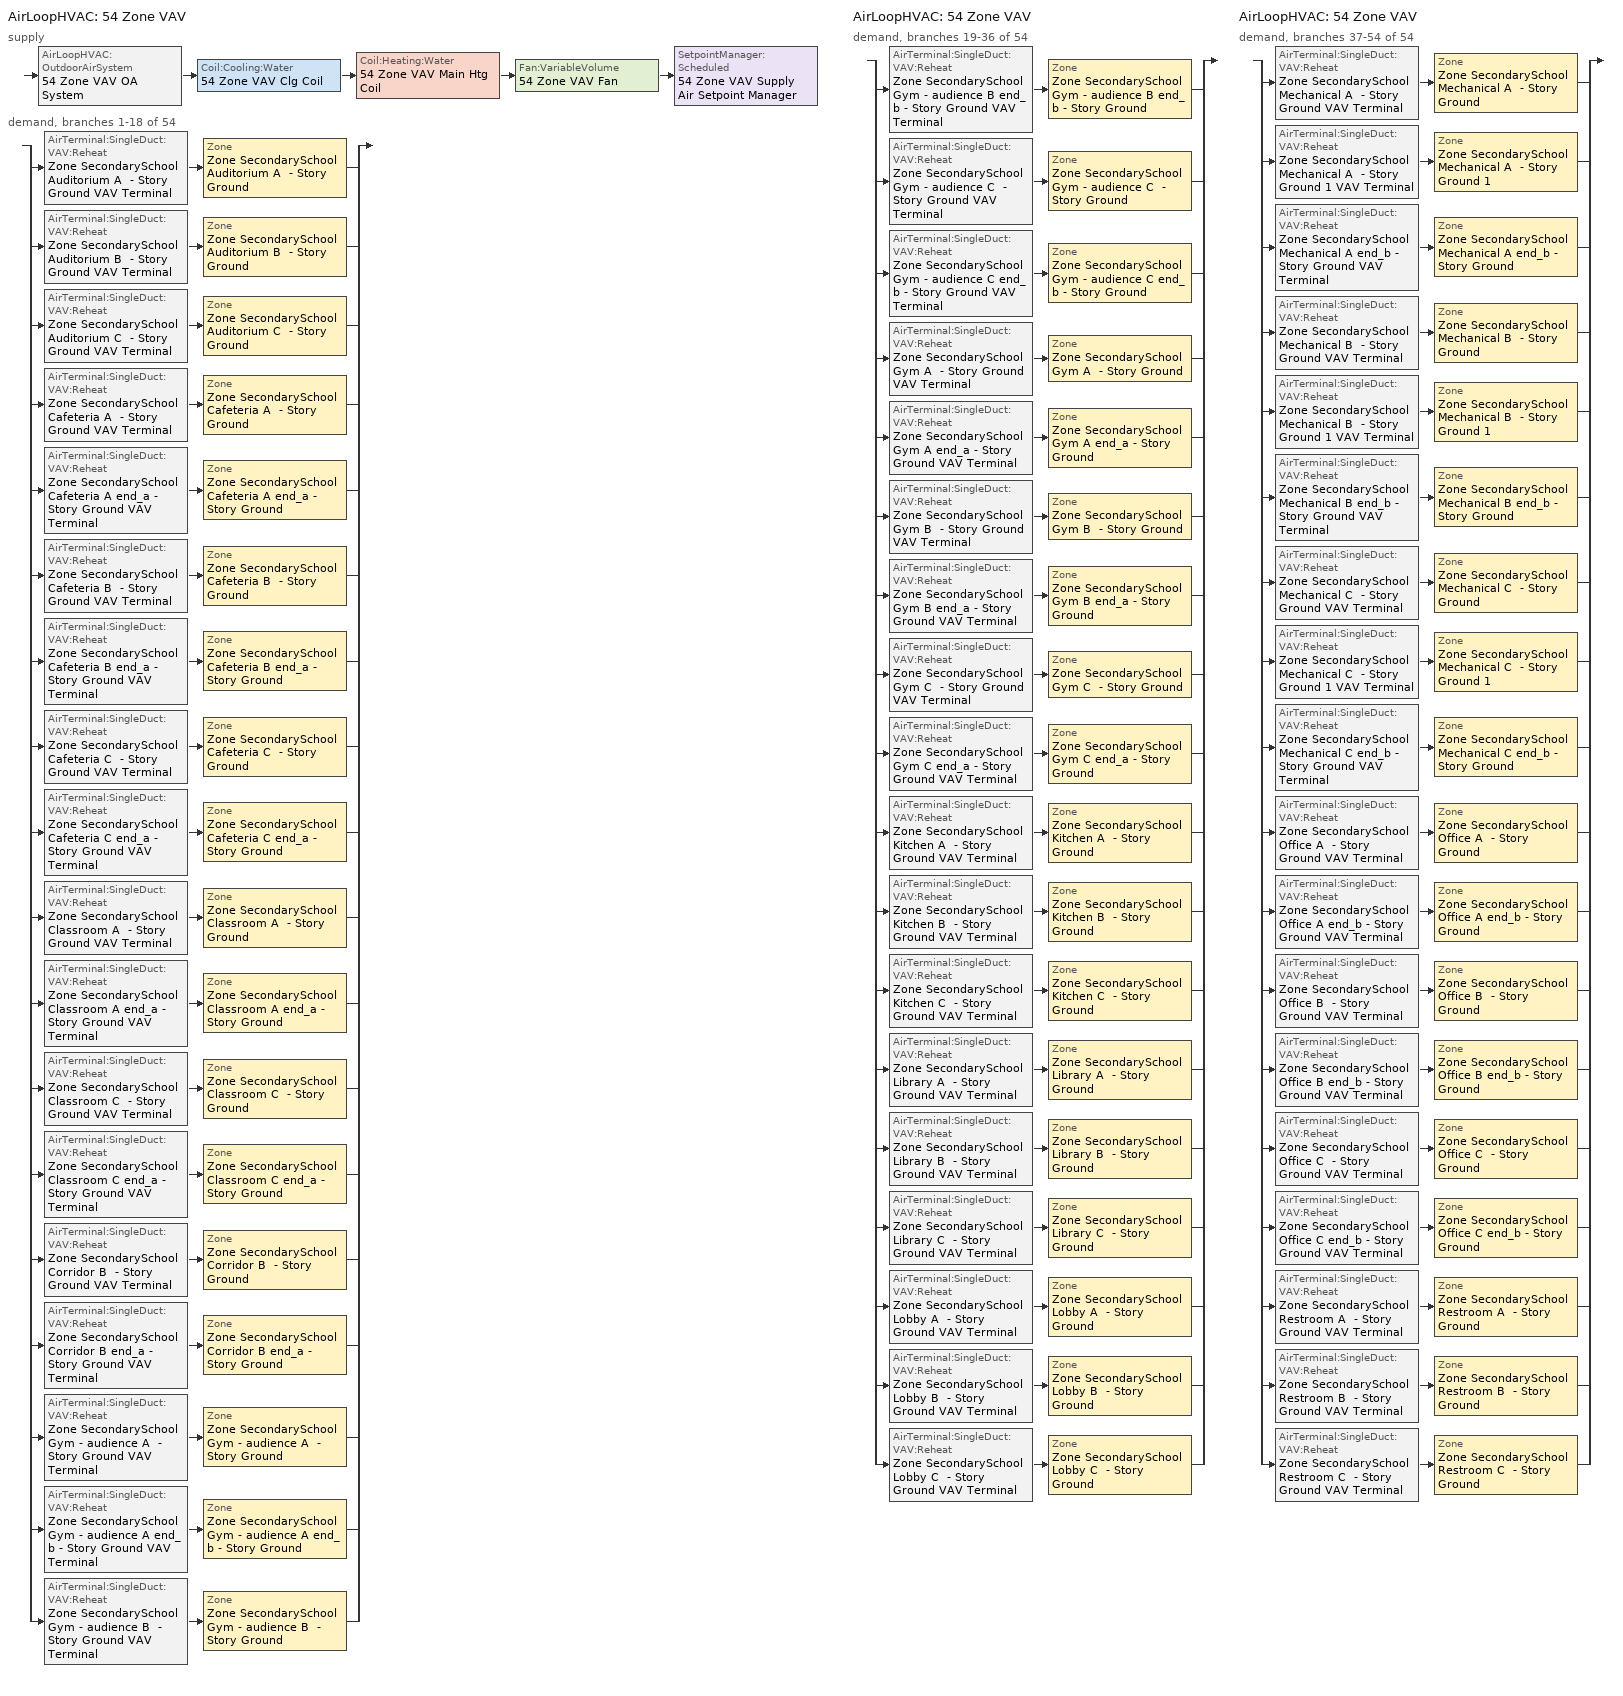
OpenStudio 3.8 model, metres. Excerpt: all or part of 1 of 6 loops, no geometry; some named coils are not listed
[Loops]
AirLoopHVAC '54 Zone VAV'
 supply: AirLoopHVAC:OutdoorAirSystem '54 Zone VAV OA System' > Coil:Cooling:Water '54 Zone VAV Clg Coil' > Coil:Heating:Water '54 Zone VAV Main Htg Coil' > Fan:VariableVolume '54 Zone VAV Fan' > SetpointManager:Scheduled '54 Zone VAV Supply Air Setpoint Manager'
 demand, branches 1-18 of 54: split
  | AirTerminal:SingleDuct:VAV:Reheat 'Zone SecondarySchool Auditorium A  - Story Ground VAV Terminal' > Zone 'Zone SecondarySchool Auditorium A  - Story Ground'
  | AirTerminal:SingleDuct:VAV:Reheat 'Zone SecondarySchool Auditorium B  - Story Ground VAV Terminal' > Zone 'Zone SecondarySchool Auditorium B  - Story Ground'
  | AirTerminal:SingleDuct:VAV:Reheat 'Zone SecondarySchool Auditorium C  - Story Ground VAV Terminal' > Zone 'Zone SecondarySchool Auditorium C  - Story Ground'
  | AirTerminal:SingleDuct:VAV:Reheat 'Zone SecondarySchool Cafeteria A  - Story Ground VAV Terminal' > Zone 'Zone SecondarySchool Cafeteria A  - Story Ground'
  | AirTerminal:SingleDuct:VAV:Reheat 'Zone SecondarySchool Cafeteria A end_a - Story Ground VAV Terminal' > Zone 'Zone SecondarySchool Cafeteria A end_a - Story Ground'
  | AirTerminal:SingleDuct:VAV:Reheat 'Zone SecondarySchool Cafeteria B  - Story Ground VAV Terminal' > Zone 'Zone SecondarySchool Cafeteria B  - Story Ground'
  | AirTerminal:SingleDuct:VAV:Reheat 'Zone SecondarySchool Cafeteria B end_a - Story Ground VAV Terminal' > Zone 'Zone SecondarySchool Cafeteria B end_a - Story Ground'
  | AirTerminal:SingleDuct:VAV:Reheat 'Zone SecondarySchool Cafeteria C  - Story Ground VAV Terminal' > Zone 'Zone SecondarySchool Cafeteria C  - Story Ground'
  | AirTerminal:SingleDuct:VAV:Reheat 'Zone SecondarySchool Cafeteria C end_a - Story Ground VAV Terminal' > Zone 'Zone SecondarySchool Cafeteria C end_a - Story Ground'
  | AirTerminal:SingleDuct:VAV:Reheat 'Zone SecondarySchool Classroom A  - Story Ground VAV Terminal' > Zone 'Zone SecondarySchool Classroom A  - Story Ground'
  | AirTerminal:SingleDuct:VAV:Reheat 'Zone SecondarySchool Classroom A end_a - Story Ground VAV Terminal' > Zone 'Zone SecondarySchool Classroom A end_a - Story Ground'
  | AirTerminal:SingleDuct:VAV:Reheat 'Zone SecondarySchool Classroom C  - Story Ground VAV Terminal' > Zone 'Zone SecondarySchool Classroom C  - Story Ground'
  | AirTerminal:SingleDuct:VAV:Reheat 'Zone SecondarySchool Classroom C end_a - Story Ground VAV Terminal' > Zone 'Zone SecondarySchool Classroom C end_a - Story Ground'
  | AirTerminal:SingleDuct:VAV:Reheat 'Zone SecondarySchool Corridor B  - Story Ground VAV Terminal' > Zone 'Zone SecondarySchool Corridor B  - Story Ground'
  | AirTerminal:SingleDuct:VAV:Reheat 'Zone SecondarySchool Corridor B end_a - Story Ground VAV Terminal' > Zone 'Zone SecondarySchool Corridor B end_a - Story Ground'
  | AirTerminal:SingleDuct:VAV:Reheat 'Zone SecondarySchool Gym - audience A  - Story Ground VAV Terminal' > Zone 'Zone SecondarySchool Gym - audience A  - Story Ground'
  | AirTerminal:SingleDuct:VAV:Reheat 'Zone SecondarySchool Gym - audience A end_b - Story Ground VAV Terminal' > Zone 'Zone SecondarySchool Gym - audience A end_b - Story Ground'
  | AirTerminal:SingleDuct:VAV:Reheat 'Zone SecondarySchool Gym - audience B  - Story Ground VAV Terminal' > Zone 'Zone SecondarySchool Gym - audience B  - Story Ground'
AirLoopHVAC '54 Zone VAV'
 demand, branches 19-36 of 54: split
  | AirTerminal:SingleDuct:VAV:Reheat 'Zone SecondarySchool Gym - audience B end_b - Story Ground VAV Terminal' > Zone 'Zone SecondarySchool Gym - audience B end_b - Story Ground'
  | AirTerminal:SingleDuct:VAV:Reheat 'Zone SecondarySchool Gym - audience C  - Story Ground VAV Terminal' > Zone 'Zone SecondarySchool Gym - audience C  - Story Ground'
  | AirTerminal:SingleDuct:VAV:Reheat 'Zone SecondarySchool Gym - audience C end_b - Story Ground VAV Terminal' > Zone 'Zone SecondarySchool Gym - audience C end_b - Story Ground'
  | AirTerminal:SingleDuct:VAV:Reheat 'Zone SecondarySchool Gym A  - Story Ground VAV Terminal' > Zone 'Zone SecondarySchool Gym A  - Story Ground'
  | AirTerminal:SingleDuct:VAV:Reheat 'Zone SecondarySchool Gym A end_a - Story Ground VAV Terminal' > Zone 'Zone SecondarySchool Gym A end_a - Story Ground'
  | AirTerminal:SingleDuct:VAV:Reheat 'Zone SecondarySchool Gym B  - Story Ground VAV Terminal' > Zone 'Zone SecondarySchool Gym B  - Story Ground'
  | AirTerminal:SingleDuct:VAV:Reheat 'Zone SecondarySchool Gym B end_a - Story Ground VAV Terminal' > Zone 'Zone SecondarySchool Gym B end_a - Story Ground'
  | AirTerminal:SingleDuct:VAV:Reheat 'Zone SecondarySchool Gym C  - Story Ground VAV Terminal' > Zone 'Zone SecondarySchool Gym C  - Story Ground'
  | AirTerminal:SingleDuct:VAV:Reheat 'Zone SecondarySchool Gym C end_a - Story Ground VAV Terminal' > Zone 'Zone SecondarySchool Gym C end_a - Story Ground'
  | AirTerminal:SingleDuct:VAV:Reheat 'Zone SecondarySchool Kitchen A  - Story Ground VAV Terminal' > Zone 'Zone SecondarySchool Kitchen A  - Story Ground'
  | AirTerminal:SingleDuct:VAV:Reheat 'Zone SecondarySchool Kitchen B  - Story Ground VAV Terminal' > Zone 'Zone SecondarySchool Kitchen B  - Story Ground'
  | AirTerminal:SingleDuct:VAV:Reheat 'Zone SecondarySchool Kitchen C  - Story Ground VAV Terminal' > Zone 'Zone SecondarySchool Kitchen C  - Story Ground'
  | AirTerminal:SingleDuct:VAV:Reheat 'Zone SecondarySchool Library A  - Story Ground VAV Terminal' > Zone 'Zone SecondarySchool Library A  - Story Ground'
  | AirTerminal:SingleDuct:VAV:Reheat 'Zone SecondarySchool Library B  - Story Ground VAV Terminal' > Zone 'Zone SecondarySchool Library B  - Story Ground'
  | AirTerminal:SingleDuct:VAV:Reheat 'Zone SecondarySchool Library C  - Story Ground VAV Terminal' > Zone 'Zone SecondarySchool Library C  - Story Ground'
  | AirTerminal:SingleDuct:VAV:Reheat 'Zone SecondarySchool Lobby A  - Story Ground VAV Terminal' > Zone 'Zone SecondarySchool Lobby A  - Story Ground'
  | AirTerminal:SingleDuct:VAV:Reheat 'Zone SecondarySchool Lobby B  - Story Ground VAV Terminal' > Zone 'Zone SecondarySchool Lobby B  - Story Ground'
  | AirTerminal:SingleDuct:VAV:Reheat 'Zone SecondarySchool Lobby C  - Story Ground VAV Terminal' > Zone 'Zone SecondarySchool Lobby C  - Story Ground'
AirLoopHVAC '54 Zone VAV'
 demand, branches 37-54 of 54: split
  | AirTerminal:SingleDuct:VAV:Reheat 'Zone SecondarySchool Mechanical A  - Story Ground VAV Terminal' > Zone 'Zone SecondarySchool Mechanical A  - Story Ground'
  | AirTerminal:SingleDuct:VAV:Reheat 'Zone SecondarySchool Mechanical A  - Story Ground 1 VAV Terminal' > Zone 'Zone SecondarySchool Mechanical A  - Story Ground 1'
  | AirTerminal:SingleDuct:VAV:Reheat 'Zone SecondarySchool Mechanical A end_b - Story Ground VAV Terminal' > Zone 'Zone SecondarySchool Mechanical A end_b - Story Ground'
  | AirTerminal:SingleDuct:VAV:Reheat 'Zone SecondarySchool Mechanical B  - Story Ground VAV Terminal' > Zone 'Zone SecondarySchool Mechanical B  - Story Ground'
  | AirTerminal:SingleDuct:VAV:Reheat 'Zone SecondarySchool Mechanical B  - Story Ground 1 VAV Terminal' > Zone 'Zone SecondarySchool Mechanical B  - Story Ground 1'
  | AirTerminal:SingleDuct:VAV:Reheat 'Zone SecondarySchool Mechanical B end_b - Story Ground VAV Terminal' > Zone 'Zone SecondarySchool Mechanical B end_b - Story Ground'
  | AirTerminal:SingleDuct:VAV:Reheat 'Zone SecondarySchool Mechanical C  - Story Ground VAV Terminal' > Zone 'Zone SecondarySchool Mechanical C  - Story Ground'
  | AirTerminal:SingleDuct:VAV:Reheat 'Zone SecondarySchool Mechanical C  - Story Ground 1 VAV Terminal' > Zone 'Zone SecondarySchool Mechanical C  - Story Ground 1'
  | AirTerminal:SingleDuct:VAV:Reheat 'Zone SecondarySchool Mechanical C end_b - Story Ground VAV Terminal' > Zone 'Zone SecondarySchool Mechanical C end_b - Story Ground'
  | AirTerminal:SingleDuct:VAV:Reheat 'Zone SecondarySchool Office A  - Story Ground VAV Terminal' > Zone 'Zone SecondarySchool Office A  - Story Ground'
  | AirTerminal:SingleDuct:VAV:Reheat 'Zone SecondarySchool Office A end_b - Story Ground VAV Terminal' > Zone 'Zone SecondarySchool Office A end_b - Story Ground'
  | AirTerminal:SingleDuct:VAV:Reheat 'Zone SecondarySchool Office B  - Story Ground VAV Terminal' > Zone 'Zone SecondarySchool Office B  - Story Ground'
  | AirTerminal:SingleDuct:VAV:Reheat 'Zone SecondarySchool Office B end_b - Story Ground VAV Terminal' > Zone 'Zone SecondarySchool Office B end_b - Story Ground'
  | AirTerminal:SingleDuct:VAV:Reheat 'Zone SecondarySchool Office C  - Story Ground VAV Terminal' > Zone 'Zone SecondarySchool Office C  - Story Ground'
  | AirTerminal:SingleDuct:VAV:Reheat 'Zone SecondarySchool Office C end_b - Story Ground VAV Terminal' > Zone 'Zone SecondarySchool Office C end_b - Story Ground'
  | AirTerminal:SingleDuct:VAV:Reheat 'Zone SecondarySchool Restroom A  - Story Ground VAV Terminal' > Zone 'Zone SecondarySchool Restroom A  - Story Ground'
  | AirTerminal:SingleDuct:VAV:Reheat 'Zone SecondarySchool Restroom B  - Story Ground VAV Terminal' > Zone 'Zone SecondarySchool Restroom B  - Story Ground'
  | AirTerminal:SingleDuct:VAV:Reheat 'Zone SecondarySchool Restroom C  - Story Ground VAV Terminal' > Zone 'Zone SecondarySchool Restroom C  - Story Ground'
[SizingPeriod:DesignDay] Barometric Pressure {Pa}=98828; Wind Speed {m/s}=5.2; Wind Direction {deg}=220; Rain Indicator=No; Snow Indicator=No; Day of Month=21; Day Type=SummerDesignDay; Daylight Saving Time Indicator=No; Humidity Condition Type=Wetbulb; Dry-Bulb Temperature Range Modifier Type=DefaultMultipliers; Solar Model Indicator=ASHRAETau
Name | Maximum Dry-Bulb Temperature {C} | Daily Dry-Bulb Temperature Range {deltaC} | Month | Wetbulb or DewPoint at Maximum Dry-Bulb {C} | ASHRAE Clear Sky Optical Depth for Beam Irradiance | ASHRAE Clear Sky Optical Depth for Diffuse Irradiance
Tulip City October .4% Condns DB=>MCWB 1 | 27.7 | 9.5 | 10 | 21.1 | 0.345 | 2.498
Tulip City September .4% Condns DB=>MCWB 1 | 31.4 | 11 | 9 | 20.7 | 0.391 | 2.355
[Sizing:Zone] Zone Cooling Design Supply Air Temperature Input Method=SupplyAirTemperature; Zone Cooling Design Supply Air Temperature {C}=12.7778; Zone Cooling Design Supply Air Temperature Difference {deltaC}=11.11; Zone Heating Design Supply Air Temperature Input Method=SupplyAirTemperature; Zone Heating Design Supply Air Temperature {C}=40; Zone Heating Design Supply Air Temperature Difference {deltaC}=11.11; Zone Cooling Design Supply Air Humidity Ratio {kg-H2O/kg-air}=0.0085; Zone Heating Design Supply Air Humidity Ratio {kg-H2O/kg-air}=0.008; Cooling Design Air Flow Method=DesignDayWithLimit; Heating Design Air Flow Method=DesignDay; Account for Dedicated Outdoor Air System=No; Dedicated Outdoor Air System Control Strategy=NeutralSupplyAir; Dedicated Outdoor Air Low Setpoint Temperature for Design {C}=autosize; Dedicated Outdoor Air High Setpoint Temperature for Design {C}=autosize; Zone Load Sizing Method=Sensible Load Only No Latent Load; Zone Latent Cooling Design Supply Air Humidity Ratio Input Method=HumidityRatioDifference; Zone Cooling Design Supply Air Humidity Ratio Difference {kgWater/kgDryAir}=0.005; Zone Latent Heating Design Supply Air Humidity Ratio Input Method=HumidityRatioDifference; Zone Humidification Design Supply Air Humidity Ratio Difference {kgWater/kgDryAir}=0.005
Zone SecondarySchool Classroom A end_a - Story Ground; Zone SecondarySchool Corridor B end_a - Story Ground; Zone SecondarySchool Classroom C end_a - Story Ground; Zone SecondarySchool Classroom A  - Story Ground; Zone SecondarySchool Corridor B  - Story Ground; Zone SecondarySchool Classroom C  - Story Ground; Zone SecondarySchool Mechanical A  - Story Ground; Zone SecondarySchool Mechanical B  - Story Ground; Zone SecondarySchool Mechanical C  - Story Ground; Zone SecondarySchool Library A  - Story Ground; Zone SecondarySchool Library B  - Story Ground; Zone SecondarySchool Library C  - Story Ground; Zone SecondarySchool Office A  - Story Ground; Zone SecondarySchool Office B  - Story Ground; Zone SecondarySchool Office C  - Story Ground; Zone SecondarySchool Office A end_b - Story Ground; Zone SecondarySchool Office B end_b - Story Ground; Zone SecondarySchool Office C end_b - Story Ground; Zone SecondarySchool Cafeteria A end_a - Story Ground; Zone SecondarySchool Cafeteria B end_a - Story Ground; Zone SecondarySchool Cafeteria C end_a - Story Ground; Zone SecondarySchool Cafeteria A  - Story Ground; Zone SecondarySchool Cafeteria B  - Story Ground; Zone SecondarySchool Cafeteria C  - Story Ground; Zone SecondarySchool Kitchen A  - Story Ground; Zone SecondarySchool Kitchen B  - Story Ground; Zone SecondarySchool Kitchen C  - Story Ground; Zone SecondarySchool Lobby A  - Story Ground; Zone SecondarySchool Lobby B  - Story Ground; Zone SecondarySchool Lobby C  - Story Ground; Zone SecondarySchool Restroom A  - Story Ground; Zone SecondarySchool Restroom B  - Story Ground; Zone SecondarySchool Restroom C  - Story Ground; Zone SecondarySchool Mechanical A  - Story Ground 1; Zone SecondarySchool Mechanical B  - Story Ground 1; Zone SecondarySchool Mechanical C  - Story Ground 1; Zone SecondarySchool Mechanical A end_b - Story Ground; Zone SecondarySchool Mechanical B end_b - Story Ground; Zone SecondarySchool Mechanical C end_b - Story Ground; Zone SecondarySchool Gym A end_a - Story Ground; Zone SecondarySchool Gym B end_a - Story Ground; Zone SecondarySchool Gym C end_a - Story Ground; Zone SecondarySchool Gym A  - Story Ground; Zone SecondarySchool Gym B  - Story Ground; Zone SecondarySchool Gym C  - Story Ground; Zone SecondarySchool Auditorium A  - Story Ground; Zone SecondarySchool Auditorium B  - Story Ground; Zone SecondarySchool Auditorium C  - Story Ground; Zone SecondarySchool Gym - audience A  - Story Ground; Zone SecondarySchool Gym - audience B  - Story Ground; Zone SecondarySchool Gym - audience C  - Story Ground; Zone SecondarySchool Gym - audience A end_b - Story Ground; Zone SecondarySchool Gym - audience B end_b - Story Ground; Zone SecondarySchool Gym - audience C end_b - Story Ground
[Zone equipment]
Zone SecondarySchool Classroom A end_a - Story Ground: Zone SecondarySchool Classroom A end_a - Story Ground VAV Terminal
Zone SecondarySchool Corridor B end_a - Story Ground: Zone SecondarySchool Corridor B end_a - Story Ground VAV Terminal
Zone SecondarySchool Classroom C end_a - Story Ground: Zone SecondarySchool Classroom C end_a - Story Ground VAV Terminal
Zone SecondarySchool Classroom A  - Story Ground: Zone SecondarySchool Classroom A  - Story Ground VAV Terminal
Zone SecondarySchool Corridor B  - Story Ground: Zone SecondarySchool Corridor B  - Story Ground VAV Terminal
Zone SecondarySchool Classroom C  - Story Ground: Zone SecondarySchool Classroom C  - Story Ground VAV Terminal
Zone SecondarySchool Mechanical A  - Story Ground: Zone SecondarySchool Mechanical A  - Story Ground VAV Terminal
Zone SecondarySchool Mechanical B  - Story Ground: Zone SecondarySchool Mechanical B  - Story Ground VAV Terminal
Zone SecondarySchool Mechanical C  - Story Ground: Zone SecondarySchool Mechanical C  - Story Ground VAV Terminal
Zone SecondarySchool Library A  - Story Ground: Zone SecondarySchool Library A  - Story Ground VAV Terminal
Zone SecondarySchool Library B  - Story Ground: Zone SecondarySchool Library B  - Story Ground VAV Terminal
Zone SecondarySchool Library C  - Story Ground: Zone SecondarySchool Library C  - Story Ground VAV Terminal
Zone SecondarySchool Office A  - Story Ground: Zone SecondarySchool Office A  - Story Ground VAV Terminal
Zone SecondarySchool Office B  - Story Ground: Zone SecondarySchool Office B  - Story Ground VAV Terminal
Zone SecondarySchool Office C  - Story Ground: Zone SecondarySchool Office C  - Story Ground VAV Terminal
Zone SecondarySchool Office A end_b - Story Ground: Zone SecondarySchool Office A end_b - Story Ground VAV Terminal
Zone SecondarySchool Office B end_b - Story Ground: Zone SecondarySchool Office B end_b - Story Ground VAV Terminal
Zone SecondarySchool Office C end_b - Story Ground: Zone SecondarySchool Office C end_b - Story Ground VAV Terminal
Zone SecondarySchool Cafeteria A end_a - Story Ground: Zone SecondarySchool Cafeteria A end_a - Story Ground VAV Terminal
Zone SecondarySchool Cafeteria B end_a - Story Ground: Zone SecondarySchool Cafeteria B end_a - Story Ground VAV Terminal
Zone SecondarySchool Cafeteria C end_a - Story Ground: Zone SecondarySchool Cafeteria C end_a - Story Ground VAV Terminal
Zone SecondarySchool Cafeteria A  - Story Ground: Zone SecondarySchool Kitchen A  - Story Ground Transfer Air Source, Zone SecondarySchool Cafeteria A  - Story Ground VAV Terminal
Zone SecondarySchool Cafeteria B  - Story Ground: Zone SecondarySchool Kitchen B  - Story Ground Transfer Air Source, Zone SecondarySchool Cafeteria B  - Story Ground VAV Terminal
Zone SecondarySchool Cafeteria C  - Story Ground: Zone SecondarySchool Kitchen C  - Story Ground Transfer Air Source, Zone SecondarySchool Cafeteria C  - Story Ground VAV Terminal
Zone SecondarySchool Kitchen A  - Story Ground: Zone SecondarySchool Kitchen A  - Story Ground Exhaust Fan, Zone SecondarySchool Kitchen A  - Story Ground VAV Terminal
Zone SecondarySchool Kitchen B  - Story Ground: Zone SecondarySchool Kitchen B  - Story Ground Exhaust Fan, Zone SecondarySchool Kitchen B  - Story Ground VAV Terminal
Zone SecondarySchool Kitchen C  - Story Ground: Zone SecondarySchool Kitchen C  - Story Ground Exhaust Fan, Zone SecondarySchool Kitchen C  - Story Ground VAV Terminal
Zone SecondarySchool Lobby A  - Story Ground: Zone SecondarySchool Lobby A  - Story Ground VAV Terminal
Zone SecondarySchool Lobby B  - Story Ground: Zone SecondarySchool Lobby B  - Story Ground VAV Terminal
Zone SecondarySchool Lobby C  - Story Ground: Zone SecondarySchool Lobby C  - Story Ground VAV Terminal
Zone SecondarySchool Restroom A  - Story Ground: Zone SecondarySchool Restroom A  - Story Ground Exhaust Fan, Zone SecondarySchool Restroom A  - Story Ground VAV Terminal
Zone SecondarySchool Restroom B  - Story Ground: Zone SecondarySchool Restroom B  - Story Ground Exhaust Fan, Zone SecondarySchool Restroom B  - Story Ground VAV Terminal
Zone SecondarySchool Restroom C  - Story Ground: Zone SecondarySchool Restroom C  - Story Ground Exhaust Fan, Zone SecondarySchool Restroom C  - Story Ground VAV Terminal
Zone SecondarySchool Mechanical A  - Story Ground 1: Zone SecondarySchool Mechanical A  - Story Ground 1 VAV Terminal
Zone SecondarySchool Mechanical B  - Story Ground 1: Zone SecondarySchool Mechanical B  - Story Ground 1 VAV Terminal
Zone SecondarySchool Mechanical C  - Story Ground 1: Zone SecondarySchool Mechanical C  - Story Ground 1 VAV Terminal
Zone SecondarySchool Mechanical A end_b - Story Ground: Zone SecondarySchool Mechanical A end_b - Story Ground VAV Terminal
Zone SecondarySchool Mechanical B end_b - Story Ground: Zone SecondarySchool Mechanical B end_b - Story Ground VAV Terminal
Zone SecondarySchool Mechanical C end_b - Story Ground: Zone SecondarySchool Mechanical C end_b - Story Ground VAV Terminal
Zone SecondarySchool Gym A end_a - Story Ground: Zone SecondarySchool Gym A end_a - Story Ground VAV Terminal
Zone SecondarySchool Gym B end_a - Story Ground: Zone SecondarySchool Gym B end_a - Story Ground VAV Terminal
Zone SecondarySchool Gym C end_a - Story Ground: Zone SecondarySchool Gym C end_a - Story Ground VAV Terminal
Zone SecondarySchool Gym A  - Story Ground: Zone SecondarySchool Gym A  - Story Ground VAV Terminal
Zone SecondarySchool Gym B  - Story Ground: Zone SecondarySchool Gym B  - Story Ground VAV Terminal
Zone SecondarySchool Gym C  - Story Ground: Zone SecondarySchool Gym C  - Story Ground VAV Terminal
Zone SecondarySchool Auditorium A  - Story Ground: Zone SecondarySchool Auditorium A  - Story Ground VAV Terminal
Zone SecondarySchool Auditorium B  - Story Ground: Zone SecondarySchool Auditorium B  - Story Ground VAV Terminal
Zone SecondarySchool Auditorium C  - Story Ground: Zone SecondarySchool Auditorium C  - Story Ground VAV Terminal
Zone SecondarySchool Gym - audience A  - Story Ground: Zone SecondarySchool Gym - audience A  - Story Ground VAV Terminal
Zone SecondarySchool Gym - audience B  - Story Ground: Zone SecondarySchool Gym - audience B  - Story Ground VAV Terminal
Zone SecondarySchool Gym - audience C  - Story Ground: Zone SecondarySchool Gym - audience C  - Story Ground VAV Terminal
Zone SecondarySchool Gym - audience A end_b - Story Ground: Zone SecondarySchool Gym - audience A end_b - Story Ground VAV Terminal
Zone SecondarySchool Gym - audience B end_b - Story Ground: Zone SecondarySchool Gym - audience B end_b - Story Ground VAV Terminal
Zone SecondarySchool Gym - audience C end_b - Story Ground: Zone SecondarySchool Gym - audience C end_b - Story Ground VAV Terminal
[Fan:ZoneExhaust] Fan Total Efficiency=0.0273754; Pressure Rise {Pa}=124.544; System Availability Manager Coupling Mode=Decoupled
Name | Availability Schedule | Maximum Flow Rate {m3/s} | Flow Fraction Schedule | Balanced Exhaust Fraction Schedule
Zone SecondarySchool Kitchen A  - Story Ground Exhaust Fan; Zone SecondarySchool Kitchen C  - Story Ground Exhaust Fan | SecondarySchool Kitchen Exhaust | 0.0558887 | SecondarySchool Kitchen Exhaust | SchoolSecondary Kitchen Exhaust Fan Balanced Exhaust Fraction Schedule
Zone SecondarySchool Kitchen A  - Story Ground Transfer Air Source; Zone SecondarySchool Kitchen C  - Story Ground Transfer Air Source | SecondarySchool Kitchen Exhaust | 0.0417095
Zone SecondarySchool Kitchen B  - Story Ground Exhaust Fan | SecondarySchool Kitchen Exhaust | 0.160772 | SecondarySchool Kitchen Exhaust | SchoolSecondary Kitchen Exhaust Fan Balanced Exhaust Fraction Schedule
Zone SecondarySchool Kitchen B  - Story Ground Transfer Air Source | SecondarySchool Kitchen Exhaust | 0.119984
Zone SecondarySchool Restroom A  - Story Ground Exhaust Fan; Zone SecondarySchool Restroom C  - Story Ground Exhaust Fan | Always On Discrete | 0.0436804 | Always On Discrete
Zone SecondarySchool Restroom B  - Story Ground Exhaust Fan | Always On Discrete | 0.125653 | Always On Discrete
[SetpointManager:Scheduled]
54 Zone VAV Supply Air Setpoint Manager: Control Variable=Temperature; Schedule=Supply Air Temp - 55.0F; Setpoint Node or NodeList=54 Zone VAV Supply Outlet Node
[Refrigeration:WalkIn] Availability Schedule=Always On Discrete; Rated Total Heating Power {W}=0; Rated Circulation Fan Power {W}=0; Rated Total Lighting Power {W}=240; Lighting Schedule=Always On; Defrost Control Type=TimeSchedule; Temperature Termination Defrost Fraction to Ice=0.7; Insulated Floor Surface Area {m2}=22.2967; Insulated Floor U-Value {W/m2-K}=0.207
Name | Rated Coil Cooling Capacity {W} | Operating Temperature {C} | Rated Cooling Source Temperature {C} | Rated Cooling Coil Fan Power {W} | Defrost Type | Defrost Schedule | Defrost Drip-Down Schedule | Defrost Power {W} | WalkIn Zone Boundary 1
Secondary School Cooler | 5597.66 | 2 | -3.88889 | 400 | OffCycle | Refrigeration Defrost Schedule | Refrigeration Dripdown Schedule | 0 | Refrigeration Walk In Zone Boundary 1
Secondary School Freezer | 5363.2 | -23 | -28.3333 | 500 | Electric | Refrigeration Defrost Schedule 1 | Refrigeration Dripdown Schedule 1 | 3000 | Refrigeration Walk In Zone Boundary 2
[Refrigeration:WalkIn:ZoneBoundary] Zone=Zone SecondarySchool Kitchen B  - Story Ground; Total Insulated Surface Area Facing Zone {m2}=43.4; Insulated Surface U-Value Facing Zone {W/m2-K}=0.235; Area of Stocking Doors Facing Zone {m2}=2; Height of Stocking Doors Facing Zone {m}=2; Stocking Door Opening Schedule Name Facing Zone=door_wi_sched; Stocking Door Opening Protection Type Facing Zone=None
Refrigeration Walk In Zone Boundary 1; Refrigeration Walk In Zone Boundary 2
[AirLoopHVAC]
54 Zone VAV: Availability Schedule=54 Zone VAV Occ Sch; Design Supply Air Flow Rate {m3/s}=35.7857; Design Return Air Flow Fraction of Supply Air Flow=1
[Sizing:System]
54 Zone VAV: Type of Load to Size On=Sensible; Design Outdoor Air Flow Rate {m3/s}=35.7857; Central Heating Maximum System Air Flow Ratio=0.3; Preheat Design Temperature {C}=7.22222; Preheat Design Humidity Ratio {kg-H2O/kg-Air}=0.008; Precool Design Temperature {C}=12.7778; Precool Design Humidity Ratio {kg-H2O/kg-Air}=0.008; Central Cooling Design Supply Air Temperature {C}=12.7778; Central Heating Design Supply Air Temperature {C}=12.7778; Sizing Option=Coincident; 100% Outdoor Air in Cooling=No; 100% Outdoor Air in Heating=No; Central Cooling Design Supply Air Humidity Ratio {kg-H2O/kg-Air}=0.0085; Central Heating Design Supply Air Humidity Ratio {kg-H2O/kg-Air}=0.008; Cooling Design Air Flow Method=DesignDay; Heating Design Air Flow Method=DesignDay; System Outdoor Air Method=ZoneSum; Zone Maximum Outdoor Air Fraction=1; Cooling Supply Air Flow Rate Per Floor Area {m3/s-m2}=0.00996765; Cooling Fraction of Autosized Cooling Supply Air Flow Rate=1; Cooling Supply Air Flow Rate Per Unit Cooling Capacity {m3/s-W}=3.94755e-05; Heating Supply Air Flow Rate Per Floor Area {m3/s-m2}=0.00996765; Heating Fraction of Autosized Heating Supply Air Flow Rate=1; Heating Fraction of Autosized Cooling Supply Air Flow Rate=1; Heating Supply Air Flow Rate Per Unit Heating Capacity {m3/s-W}=3.15882e-05; Cooling Design Capacity Method=CoolingDesignCapacity; Cooling Design Capacity {W}=644164; Cooling Design Capacity Per Floor Area {W/m2}=234.7; Fraction of Autosized Cooling Design Capacity=1; Heating Design Capacity Method=HeatingDesignCapacity; Heating Design Capacity {W}=545733; Heating Design Capacity Per Floor Area {W/m2}=157; Fraction of Autosized Heating Design Capacity=1; Central Cooling Capacity Control Method=OnOff; Occupant Diversity=1
[Fan:VariableVolume]
54 Zone VAV Fan: Availability Schedule=Always On Discrete; Fan Total Efficiency=0.61425; Pressure Rise {Pa}=1389.92; Maximum Flow Rate {m3/s}=35.7857; Fan Power Minimum Flow Rate Input Method=Fraction; Fan Power Minimum Flow Fraction=0.25; Fan Power Minimum Air Flow Rate {m3/s}=0; Motor Efficiency=0.945; Motor In Airstream Fraction=1; Fan Power Coefficient 1=0.04076; Fan Power Coefficient 2=0.0881; Fan Power Coefficient 3=-0.0729; Fan Power Coefficient 4=0.9437; Fan Power Coefficient 5=0
[Controller:OutdoorAir]
54 Zone VAV OA Controller: Minimum Outdoor Air Flow Rate {m3/s}=0; Maximum Outdoor Air Flow Rate {m3/s}=35.7857; Economizer Control Type=FixedDryBulb; Economizer Control Action Type=ModulateFlow; Economizer Maximum Limit Dry-Bulb Temperature {C}=10.88; Lockout Type=LockoutWithHeating; Minimum Limit Type=FixedMinimum; Minimum Outdoor Air Schedule=54 Zone VAV Occ Sch; Controller Mechanical Ventilation=54 Zone VAV Vent Controller; High Humidity Control=No; Heat Recovery Bypass Control Type=BypassWhenWithinEconomizerLimits; Economizer Operation Staging=InterlockedWithMechanicalCooling
[Controller:MechanicalVentilation]
54 Zone VAV Vent Controller: Availability Schedule=Always On Discrete; Demand Controlled Ventilation=Yes; System Outdoor Air Method=ZoneSum
[AirLoopHVAC:OutdoorAirSystem]
54 Zone VAV OA System: Controller=54 Zone VAV OA Controller
[AirTerminal:SingleDuct:VAV:Reheat] Availability Schedule=Always On Discrete; Zone Minimum Air Flow Input Method=Constant; Constant Minimum Air Flow Fraction=0.3; Minimum Hot Water or Steam Flow Rate {m3/s}=0; Convergence Tolerance=0.001; Damper Heating Action=ReverseWithLimits; Maximum Flow Fraction During Reheat=0.5; Maximum Reheat Air Temperature {C}=40; Control For Outdoor Air=No
Name | Maximum Air Flow Rate {m3/s} | Fixed Minimum Air Flow Rate {m3/s} | Reheat Coil | Maximum Hot Water or Steam Flow Rate {m3/s} | Maximum Flow per Zone Floor Area During Reheat {m3/s-m2}
Zone SecondarySchool Auditorium A  - Story Ground VAV Terminal | 1.51647 | 0.454942 | Zone SecondarySchool Auditorium A  - Story Ground Reheat Coil | 0.000361003 | 0.00913927
Zone SecondarySchool Auditorium B  - Story Ground VAV Terminal | 1.3119 | 0.393571 | Zone SecondarySchool Auditorium B  - Story Ground Reheat Coil | 0.000236442 | 0.00354101
Zone SecondarySchool Auditorium C  - Story Ground VAV Terminal | 0.587558 | 0.176267 | Zone SecondarySchool Auditorium C  - Story Ground Reheat Coil | 0.000362762 | 0.00354101
Zone SecondarySchool Cafeteria A  - Story Ground VAV Terminal | 0.211366 | 0.0634097 | Zone SecondarySchool Cafeteria A  - Story Ground Reheat Coil | 6.77342e-05 | 0.00428293
Zone SecondarySchool Cafeteria A end_a - Story Ground VAV Terminal | 0.266222 | 0.0798666 | Zone SecondarySchool Cafeteria A end_a - Story Ground Reheat Coil | 9.38017e-05 | 0.00636798
Zone SecondarySchool Cafeteria B  - Story Ground VAV Terminal | 0.482037 | 0.144611 | Zone SecondarySchool Cafeteria B  - Story Ground Reheat Coil | 7.97326e-05 | 0.00339547
Zone SecondarySchool Cafeteria B end_a - Story Ground VAV Terminal | 0.590508 | 0.177152 | Zone SecondarySchool Cafeteria B end_a - Story Ground Reheat Coil | 0.000164283 | 0.00491017
Zone SecondarySchool Cafeteria C  - Story Ground VAV Terminal | 0.238973 | 0.0716919 | Zone SecondarySchool Cafeteria C  - Story Ground Reheat Coil | 6.80627e-05 | 0.00484234
Zone SecondarySchool Cafeteria C end_a - Story Ground VAV Terminal | 0.303988 | 0.0911964 | Zone SecondarySchool Cafeteria C end_a - Story Ground Reheat Coil | 9.40697e-05 | 0.00727133
Zone SecondarySchool Classroom A  - Story Ground VAV Terminal | 8.00351 | 2.40105 | Zone SecondarySchool Classroom A  - Story Ground Reheat Coil | 0.0024944 | 0.00334203
Zone SecondarySchool Classroom A end_a - Story Ground VAV Terminal | 0.385455 | 0.115637 | Zone SecondarySchool Classroom A end_a - Story Ground Reheat Coil | 0.000123918 | 0.00607922
Zone SecondarySchool Classroom C  - Story Ground VAV Terminal | 3.68759 | 1.10628 | Zone SecondarySchool Classroom C  - Story Ground Reheat Coil | 0.00250506 | 0.00153983
Zone SecondarySchool Classroom C end_a - Story Ground VAV Terminal | 0.315562 | 0.0946685 | Zone SecondarySchool Classroom C end_a - Story Ground Reheat Coil | 0.000124195 | 0.00497689
Zone SecondarySchool Corridor B  - Story Ground VAV Terminal | 2.37883 | 0.71365 | Zone SecondarySchool Corridor B  - Story Ground Reheat Coil | 0.00139245 | 0.000817272
Zone SecondarySchool Corridor B end_a - Story Ground VAV Terminal | 0.333366 | 0.10001 | Zone SecondarySchool Corridor B end_a - Story Ground Reheat Coil | 0.000106865 | 0.00432582
Zone SecondarySchool Gym - audience A  - Story Ground VAV Terminal | 1.51814 | 0.455441 | Zone SecondarySchool Gym - audience A  - Story Ground Reheat Coil | 0.000368755 | 0.00904138
Zone SecondarySchool Gym - audience A end_b - Story Ground VAV Terminal | 0.515851 | 0.154755 | Zone SecondarySchool Gym - audience A end_b - Story Ground Reheat Coil | 0.00016444 | 0.0123391
Zone SecondarySchool Gym - audience B  - Story Ground VAV Terminal | 0.624625 | 0.187388 | Zone SecondarySchool Gym - audience B  - Story Ground Reheat Coil | 0.000234394 | 0.00166607
Zone SecondarySchool Gym - audience B end_b - Story Ground VAV Terminal | 0.711392 | 0.213418 | Zone SecondarySchool Gym - audience B end_b - Story Ground Reheat Coil | 0.00021209 | 0.00762106
Zone SecondarySchool Gym - audience C  - Story Ground VAV Terminal | 0.547057 | 0.164117 | Zone SecondarySchool Gym - audience C  - Story Ground Reheat Coil | 0.000370523 | 0.00325804
Zone SecondarySchool Gym - audience C end_b - Story Ground VAV Terminal | 0.373555 | 0.112067 | Zone SecondarySchool Gym - audience C end_b - Story Ground Reheat Coil | 0.000164878 | 0.00893537
Zone SecondarySchool Gym A  - Story Ground VAV Terminal | 2.84623 | 0.85387 | Zone SecondarySchool Gym A  - Story Ground Reheat Coil | 0.000631924 | 0.0098017
Zone SecondarySchool Gym A end_a - Story Ground VAV Terminal | 0.623657 | 0.187097 | Zone SecondarySchool Gym A end_a - Story Ground Reheat Coil | 0.000165057 | 0.0149178
Zone SecondarySchool Gym B  - Story Ground VAV Terminal | 3.06117 | 0.91835 | Zone SecondarySchool Gym B  - Story Ground Reheat Coil | 0.000466053 | 0.00472135
Zone SecondarySchool Gym B end_a - Story Ground VAV Terminal | 0.892497 | 0.267749 | Zone SecondarySchool Gym B end_a - Story Ground Reheat Coil | 0.000213264 | 0.00956121
Zone SecondarySchool Gym C  - Story Ground VAV Terminal | 1.37099 | 0.411298 | Zone SecondarySchool Gym C  - Story Ground Reheat Coil | 0.000634963 | 0.00472135
Zone SecondarySchool Gym C end_a - Story Ground VAV Terminal | 0.467485 | 0.140246 | Zone SecondarySchool Gym C end_a - Story Ground Reheat Coil | 0.000165496 | 0.0111822
Zone SecondarySchool Kitchen A  - Story Ground VAV Terminal | 0.301439 | 0.0904317 | Zone SecondarySchool Kitchen A  - Story Ground Reheat Coil | 4.14717e-05 | 0.00958975
Zone SecondarySchool Kitchen B  - Story Ground VAV Terminal | 0.218522 | 0.0655566 | Zone SecondarySchool Kitchen B  - Story Ground Reheat Coil | 0.0001557 | 0.00241666
Zone SecondarySchool Kitchen C  - Story Ground VAV Terminal | 0.243257 | 0.072977 | Zone SecondarySchool Kitchen C  - Story Ground Reheat Coil | 3.83293e-05 | 0.00773878
Zone SecondarySchool Library A  - Story Ground VAV Terminal | 0.58847 | 0.176541 | Zone SecondarySchool Library A  - Story Ground Reheat Coil | 0.0001641 | 0.00480029
Zone SecondarySchool Library B  - Story Ground VAV Terminal | 0.366995 | 0.110099 | Zone SecondarySchool Library B  - Story Ground Reheat Coil | 0.000164804 | 0.00104068
Zone SecondarySchool Library C  - Story Ground VAV Terminal | 0.231341 | 0.0694023 | Zone SecondarySchool Library C  - Story Ground Reheat Coil | 0.000164907 | 0.0018871
Zone SecondarySchool Lobby A  - Story Ground VAV Terminal | 0.231456 | 0.0694368 | Zone SecondarySchool Lobby A  - Story Ground Reheat Coil | 8.1704e-05 | 0.00378491
Zone SecondarySchool Lobby B  - Story Ground VAV Terminal | 0.129722 | 0.0389166 | Zone SecondarySchool Lobby B  - Story Ground Reheat Coil | 8.08546e-05 | 0.000737417
Zone SecondarySchool Lobby C  - Story Ground VAV Terminal | 0.26169 | 0.0785069 | Zone SecondarySchool Lobby C  - Story Ground Reheat Coil | 8.2112e-05 | 0.00427931
Zone SecondarySchool Mechanical A  - Story Ground VAV Terminal | 0.0975613 | 0.0292684 | Zone SecondarySchool Mechanical A  - Story Ground Reheat Coil | 2.63955e-05 | 0.00532867
Zone SecondarySchool Mechanical A  - Story Ground 1 VAV Terminal | 0.154434 | 0.0463303 | Zone SecondarySchool Mechanical A  - Story Ground 1 Reheat Coil | 5.57862e-05 | 0.00389841
Zone SecondarySchool Mechanical A end_b - Story Ground VAV Terminal | 0.179103 | 0.0537308 | Zone SecondarySchool Mechanical A end_b - Story Ground Reheat Coil | 9.40566e-05 | 0.0042841
Zone SecondarySchool Mechanical B  - Story Ground VAV Terminal | 0.054801 | 0.0164403 | Zone SecondarySchool Mechanical B  - Story Ground Reheat Coil | 2.79901e-05 | 0.0010405
Zone SecondarySchool Mechanical B  - Story Ground 1 VAV Terminal | 0.102364 | 0.0307092 | Zone SecondarySchool Mechanical B  - Story Ground 1 Reheat Coil | 5.97573e-05 | 0.000898262
Zone SecondarySchool Mechanical B end_b - Story Ground VAV Terminal | 0.231654 | 0.0694963 | Zone SecondarySchool Mechanical B end_b - Story Ground Reheat Coil | 0.000165132 | 0.00192624
Zone SecondarySchool Mechanical C  - Story Ground VAV Terminal | 0.0372101 | 0.011163 | Zone SecondarySchool Mechanical C  - Story Ground Reheat Coil | 2.65253e-05 | 0.00203237
Zone SecondarySchool Mechanical C  - Story Ground 1 VAV Terminal | 0.176529 | 0.0529586 | Zone SecondarySchool Mechanical C  - Story Ground 1 Reheat Coil | 5.6052e-05 | 0.00445613
Zone SecondarySchool Mechanical C end_b - Story Ground VAV Terminal | 0.209728 | 0.0629185 | Zone SecondarySchool Mechanical C end_b - Story Ground Reheat Coil | 9.4324e-05 | 0.00501666
Zone SecondarySchool Office A  - Story Ground VAV Terminal | 0.547955 | 0.164386 | Zone SecondarySchool Office A  - Story Ground Reheat Coil | 0.00015403 | 0.00483373
Zone SecondarySchool Office A end_b - Story Ground VAV Terminal | 0.263224 | 0.0789671 | Zone SecondarySchool Office A end_b - Story Ground Reheat Coil | 9.40437e-05 | 0.00629626
Zone SecondarySchool Office B  - Story Ground VAV Terminal | 0.352063 | 0.105619 | Zone SecondarySchool Office B  - Story Ground Reheat Coil | 0.000159232 | 0.00107962
Zone SecondarySchool Office B end_b - Story Ground VAV Terminal | 0.472007 | 0.141602 | Zone SecondarySchool Office B end_b - Story Ground Reheat Coil | 0.000164605 | 0.00392482
Zone SecondarySchool Office C  - Story Ground VAV Terminal | 0.217703 | 0.0653108 | Zone SecondarySchool Office C  - Story Ground Reheat Coil | 0.000154777 | 0.00192044
Zone SecondarySchool Office C end_b - Story Ground VAV Terminal | 0.189845 | 0.0569535 | Zone SecondarySchool Office C end_b - Story Ground Reheat Coil | 9.43126e-05 | 0.00454106
Zone SecondarySchool Restroom A  - Story Ground VAV Terminal | 0.23157 | 0.069471 | Zone SecondarySchool Restroom A  - Story Ground Reheat Coil | 8.25841e-05 | 0.00378677
Zone SecondarySchool Restroom B  - Story Ground VAV Terminal | 0.428949 | 0.128685 | Zone SecondarySchool Restroom B  - Story Ground Reheat Coil | 8.49526e-05 | 0.0024384
Zone SecondarySchool Restroom C  - Story Ground VAV Terminal | 0.264009 | 0.0792026 | Zone SecondarySchool Restroom C  - Story Ground Reheat Coil | 8.29917e-05 | 0.00431722
[Schedule:Ruleset]
Name | Default Day Schedule | Winter Design Day Schedule | Summer Design Day Schedule
SecondarySchool Kitchen Exhaust | SecondarySchool Kitchen Exhaust Default | SecondarySchool Kitchen Exhaust Winter Design Day
SchoolSecondary Kitchen Exhaust Fan Balanced Exhaust Fraction Schedule | SchoolSecondary Kitchen Exhaust Fan Balanced Exhaust Fraction Schedule Default | SchoolSecondary Kitchen Exhaust Fan Balanced Exhaust Fraction Schedule Winter Design Day | SchoolSecondary Kitchen Exhaust Fan Balanced Exhaust Fraction Schedule Summer Design Day
Always On | Always On Default
door_wi_sched | door_wi_sched Default
Refrigeration Defrost Schedule | Refrigeration Defrost Schedule Default - Secondary School Cooler
Refrigeration Dripdown Schedule | Refrigeration Dripdown Schedule Default - Secondary School Cooler
Refrigeration Defrost Schedule 1 | Refrigeration Defrost Schedule Default - Secondary School Freezer
Refrigeration Dripdown Schedule 1 | Refrigeration Dripdown Schedule Default - Secondary School Freezer
Supply Air Temp - 55.0F | Supply Air Temp - 55.0F Default
54 Zone VAV Occ Sch | 54 Zone VAV Occ Sch Default | 54 Zone VAV Occ Sch Winter Design Day | 54 Zone VAV Occ Sch Summer Design Day
[Schedule:Day]
SecondarySchool Kitchen Exhaust Default: Average, 5, 15, 0, 14, 45, 1, 24, 0, 0
SecondarySchool Kitchen Exhaust Winter Design Day; 54 Zone VAV Occ Sch Sunday: 24, 0, 0
SecondarySchool Kitchen Exhaust WntrDsn|Wknd Day; SchoolSecondary Kitchen Exhaust Fan Balanced Exhaust Fraction Schedule Default; SchoolSecondary Kitchen Exhaust Fan Balanced Exhaust Fraction Schedule Wknd Day; SchoolSecondary Kitchen Exhaust Fan Balanced Exhaust Fraction Schedule Wknd Day 1: Average, 4, 45, 0, 24, 0, 0
SchoolSecondary Kitchen Exhaust Fan Balanced Exhaust Fraction Schedule Wkdy Day: Average, 7, 15, 0, 13, 30, 0.746296, 24, 0, 0
SchoolSecondary Kitchen Exhaust Fan Balanced Exhaust Fraction Schedule Wkdy Day 1; SchoolSecondary Kitchen Exhaust Fan Balanced Exhaust Fraction Schedule Wkdy Day 2: Average, 7, 15, 0, 14, 45, 0.746296, 24, 0, 0
SchoolSecondary Kitchen Exhaust Fan Balanced Exhaust Fraction Schedule Winter Design Day; SchoolSecondary Kitchen Exhaust Fan Balanced Exhaust Fraction Schedule Summer Design Day: 8, 0, 0, 21, 0, 0.746296, 24, 0, 0
Always On Default; 54 Zone VAV Occ Sch Winter Design Day; 54 Zone VAV Occ Sch Summer Design Day: 24, 0, 1
door_wi_sched Default: 6, 0, 0, 22, 0, 0.0625, 24, 0, 0
Refrigeration Defrost Schedule Default - Secondary School Cooler; Refrigeration Dripdown Schedule Default - Secondary School Cooler: 0, 59, 0, 24, 0, 0
Refrigeration Defrost Schedule Default - Secondary School Freezer; Refrigeration Dripdown Schedule Default - Secondary School Freezer: 0, 45, 0, 24, 0, 0
Supply Air Temp - 55.0F Default; autogen Supply Air Temp - 55.0F 0_day_sch: Average, 24, 0, 12.7778
54 Zone VAV Occ Sch Default; 54 Zone VAV Occ Sch Monday 2; 54 Zone VAV Occ Sch Tuesday; 54 Zone VAV Occ Sch Tuesday 2; 54 Zone VAV Occ Sch Wednesday; 54 Zone VAV Occ Sch Wednesday 2; 54 Zone VAV Occ Sch Thursday; 54 Zone VAV Occ Sch Thursday 2; 54 Zone VAV Occ Sch Friday; 54 Zone VAV Occ Sch Friday 2: 6, 15, 0, 15, 0, 1, 24, 0, 0
54 Zone VAV Occ Sch Monday 1; 54 Zone VAV Occ Sch Tuesday 1; 54 Zone VAV Occ Sch Wednesday 1; 54 Zone VAV Occ Sch Thursday 1; 54 Zone VAV Occ Sch Friday 1: 7, 15, 0, 14, 45, 1, 24, 0, 0
[Schedule:Rule]
Schedule Rule 42: Schedule Ruleset=SecondarySchool Kitchen Exhaust; Rule Order=0; Day Schedule=SecondarySchool Kitchen Exhaust WntrDsn|Wknd Day; Apply Sunday=Yes; Apply Saturday=Yes; Date Specification Type=DateRange; Start Month=1; Start Day=1; End Month=12; End Day=31
Schedule Rule 43: Schedule Ruleset=SchoolSecondary Kitchen Exhaust Fan Balanced Exhaust Fraction Schedule; Rule Order=4; Day Schedule=SchoolSecondary Kitchen Exhaust Fan Balanced Exhaust Fraction Schedule Wkdy Day; Date Specification Type=DateRange; Start Month=1; Start Day=1; End Month=6; End Day=30; Apply Monday=Yes; Apply Tuesday=Yes; Apply Wednesday=Yes; Apply Thursday=Yes; Apply Friday=Yes
Schedule Rule 44: Schedule Ruleset=SchoolSecondary Kitchen Exhaust Fan Balanced Exhaust Fraction Schedule; Rule Order=3; Day Schedule=SchoolSecondary Kitchen Exhaust Fan Balanced Exhaust Fraction Schedule Wkdy Day 1; Date Specification Type=DateRange; Start Month=7; Start Day=1; End Month=9; End Day=1; Apply Monday=Yes; Apply Tuesday=Yes; Apply Wednesday=Yes; Apply Thursday=Yes; Apply Friday=Yes
Schedule Rule 45: Schedule Ruleset=SchoolSecondary Kitchen Exhaust Fan Balanced Exhaust Fraction Schedule; Rule Order=2; Day Schedule=SchoolSecondary Kitchen Exhaust Fan Balanced Exhaust Fraction Schedule Wkdy Day 2; Date Specification Type=DateRange; Start Month=9; Start Day=1; End Month=12; End Day=31; Apply Monday=Yes; Apply Tuesday=Yes; Apply Wednesday=Yes; Apply Thursday=Yes; Apply Friday=Yes
Schedule Rule 46: Schedule Ruleset=SchoolSecondary Kitchen Exhaust Fan Balanced Exhaust Fraction Schedule; Rule Order=1; Day Schedule=SchoolSecondary Kitchen Exhaust Fan Balanced Exhaust Fraction Schedule Wknd Day; Apply Sunday=Yes; Apply Saturday=Yes; Date Specification Type=DateRange; Start Month=1; Start Day=1; End Month=6; End Day=30
Schedule Rule 47: Schedule Ruleset=SchoolSecondary Kitchen Exhaust Fan Balanced Exhaust Fraction Schedule; Rule Order=0; Day Schedule=SchoolSecondary Kitchen Exhaust Fan Balanced Exhaust Fraction Schedule Wknd Day 1; Apply Sunday=Yes; Apply Saturday=Yes; Date Specification Type=DateRange; Start Month=7; Start Day=1; End Month=9; End Day=1
autogen Supply Air Temp - 55.0F 0: Schedule Ruleset=Supply Air Temp - 55.0F; Rule Order=0; Day Schedule=autogen Supply Air Temp - 55.0F 0_day_sch; Apply Sunday=Yes; Apply Saturday=Yes; Date Specification Type=SpecificDates; Apply Monday=Yes; Apply Tuesday=Yes; Apply Wednesday=Yes; Apply Thursday=Yes; Apply Friday=Yes; Specific Month 1=1; Specific Day 1=6; Specific Month 2=1; Specific Day 2=7; Specific Month 3=1; Specific Day 3=13; Specific Month 4=1; Specific Day 4=14; Specific Month 5=1; Specific Day 5=20; Specific Month 6=1; Specific Day 6=21; Specific Month 7=1; Specific Day 7=27; Specific Month 8=1; Specific Day 8=28; Specific Month 9=2; Specific Day 9=3; Specific Month 10=2; Specific Day 10=4; Specific Month 11=2; Specific Day 11=10; Specific Month 12=2; Specific Day 12=11; Specific Month 13=2; Specific Day 13=17; Specific Month 14=2; Specific Day 14=18; Specific Month 15=2; Specific Day 15=24; Specific Month 16=2; Specific Day 16=25; Specific Month 17=3; Specific Day 17=3; Specific Month 18=3; Specific Day 18=4; Specific Month 19=3; Specific Day 19=10; Specific Month 20=3; Specific Day 20=11; Specific Month 21=3; Specific Day 21=17; Specific Month 22=3; Specific Day 22=18; Specific Month 23=3; Specific Day 23=24; Specific Month 24=3; Specific Day 24=25; Specific Month 25=3; Specific Day 25=31; Specific Month 26=4; Specific Day 26=1; Specific Month 27=4; Specific Day 27=7; Specific Month 28=4; Specific Day 28=8; Specific Month 29=4; Specific Day 29=14; Specific Month 30=4; Specific Day 30=15; Specific Month 31=4; Specific Day 31=21; Specific Month 32=4; Specific Day 32=22; Specific Month 33=4; Specific Day 33=28; Specific Month 34=4; Specific Day 34=29; Specific Month 35=5; Specific Day 35=5; Specific Month 36=5; Specific Day 36=6; Specific Month 37=5; Specific Day 37=12; Specific Month 38=5; Specific Day 38=13; Specific Month 39=5; Specific Day 39=19; Specific Month 40=5; Specific Day 40=20; Specific Month 41=5; Specific Day 41=26; Specific Month 42=5; Specific Day 42=27; Specific Month 43=6; Specific Day 43=2; Specific Month 44=6; Specific Day 44=3; Specific Month 45=6; Specific Day 45=9; Specific Month 46=6; Specific Day 46=10; Specific Month 47=6; Specific Day 47=16; Specific Month 48=6; Specific Day 48=17; Specific Month 49=6; Specific Day 49=23; Specific Month 50=6; Specific Day 50=24; Specific Month 51=6; Specific Day 51=30; Specific Month 52=7; Specific Day 52=1; Specific Month 53=7; Specific Day 53=7; Specific Month 54=7; Specific Day 54=8; Specific Month 55=7; Specific Day 55=14; Specific Month 56=7; Specific Day 56=15; Specific Month 57=7; Specific Day 57=21; Specific Month 58=7; Specific Day 58=22; Specific Month 59=7; Specific Day 59=28; Specific Month 60=7; Specific Day 60=29; Specific Month 61=8; Specific Day 61=4; Specific Month 62=8; Specific Day 62=5; Specific Month 63=8; Specific Day 63=11; Specific Month 64=8; Specific Day 64=12; Specific Month 65=8; Specific Day 65=18; Specific Month 66=8; Specific Day 66=19; Specific Month 67=8; Specific Day 67=25; Specific Month 68=8; Specific Day 68=26; Specific Month 69=9; Specific Day 69=1; Specific Month 70=9; Specific Day 70=2; Specific Month 71=9; Specific Day 71=8; Specific Month 72=9; Specific Day 72=9; Specific Month 73=9; Specific Day 73=15; Specific Month 74=9; Specific Day 74=16; Specific Month 75=9; Specific Day 75=22; Specific Month 76=9; Specific Day 76=23; Specific Month 77=9; Specific Day 77=29; Specific Month 78=9; Specific Day 78=30; Specific Month 79=10; Specific Day 79=6; Specific Month 80=10; Specific Day 80=7; Specific Month 81=10; Specific Day 81=13; Specific Month 82=10; Specific Day 82=14; Specific Month 83=10; Specific Day 83=20; Specific Month 84=10; Specific Day 84=21; Specific Month 85=10; Specific Day 85=27; Specific Month 86=10; Specific Day 86=28; Specific Month 87=11; Specific Day 87=3; Specific Month 88=11; Specific Day 88=4; Specific Month 89=11; Specific Day 89=10; Specific Month 90=11; Specific Day 90=11; Specific Month 91=11; Specific Day 91=17; Specific Month 92=11; Specific Day 92=18; Specific Month 93=11; Specific Day 93=24; Specific Month 94=11; Specific Day 94=25; Specific Month 95=12; Specific Day 95=1; Specific Month 96=12; Specific Day 96=2; Specific Month 97=12; Specific Day 97=8; Specific Month 98=12; Specific Day 98=9; Specific Month 99=12; Specific Day 99=15; Specific Month 100=12; Specific Day 100=16; Specific Month 101=12; Specific Day 101=22; Specific Month 102=12; Specific Day 102=23; Specific Month 103=12; Specific Day 103=29; Specific Month 104=12; Specific Day 104=30
54 Zone VAV Occ Sch Monday Rule 1: Schedule Ruleset=54 Zone VAV Occ Sch; Rule Order=14; Day Schedule=54 Zone VAV Occ Sch Monday 1; Date Specification Type=DateRange; Start Month=6; Start Day=26; End Month=8; End Day=27; Apply Monday=Yes
54 Zone VAV Occ Sch Monday Rule 2: Schedule Ruleset=54 Zone VAV Occ Sch; Rule Order=13; Day Schedule=54 Zone VAV Occ Sch Monday 2; Date Specification Type=DateRange; Start Month=8; Start Day=28; End Month=12; End Day=31; Apply Monday=Yes
54 Zone VAV Occ Sch Tuesday Rule: Schedule Ruleset=54 Zone VAV Occ Sch; Rule Order=12; Day Schedule=54 Zone VAV Occ Sch Tuesday; Date Specification Type=DateRange; Start Month=1; Start Day=1; End Month=6; End Day=26; Apply Tuesday=Yes
54 Zone VAV Occ Sch Tuesday Rule 1: Schedule Ruleset=54 Zone VAV Occ Sch; Rule Order=11; Day Schedule=54 Zone VAV Occ Sch Tuesday 1; Date Specification Type=DateRange; Start Month=6; Start Day=27; End Month=8; End Day=28; Apply Tuesday=Yes
54 Zone VAV Occ Sch Tuesday Rule 2: Schedule Ruleset=54 Zone VAV Occ Sch; Rule Order=10; Day Schedule=54 Zone VAV Occ Sch Tuesday 2; Date Specification Type=DateRange; Start Month=8; Start Day=29; End Month=12; End Day=31; Apply Tuesday=Yes
54 Zone VAV Occ Sch Wednesday Rule: Schedule Ruleset=54 Zone VAV Occ Sch; Rule Order=9; Day Schedule=54 Zone VAV Occ Sch Wednesday; Date Specification Type=DateRange; Start Month=1; Start Day=1; End Month=6; End Day=27; Apply Wednesday=Yes
54 Zone VAV Occ Sch Wednesday Rule 1: Schedule Ruleset=54 Zone VAV Occ Sch; Rule Order=8; Day Schedule=54 Zone VAV Occ Sch Wednesday 1; Date Specification Type=DateRange; Start Month=6; Start Day=28; End Month=8; End Day=29; Apply Wednesday=Yes
54 Zone VAV Occ Sch Wednesday Rule 2: Schedule Ruleset=54 Zone VAV Occ Sch; Rule Order=7; Day Schedule=54 Zone VAV Occ Sch Wednesday 2; Date Specification Type=DateRange; Start Month=8; Start Day=30; End Month=12; End Day=31; Apply Wednesday=Yes
54 Zone VAV Occ Sch Thursday Rule: Schedule Ruleset=54 Zone VAV Occ Sch; Rule Order=6; Day Schedule=54 Zone VAV Occ Sch Thursday; Date Specification Type=DateRange; Start Month=1; Start Day=1; End Month=6; End Day=28; Apply Thursday=Yes
54 Zone VAV Occ Sch Thursday Rule 1: Schedule Ruleset=54 Zone VAV Occ Sch; Rule Order=5; Day Schedule=54 Zone VAV Occ Sch Thursday 1; Date Specification Type=DateRange; Start Month=6; Start Day=29; End Month=8; End Day=30; Apply Thursday=Yes
54 Zone VAV Occ Sch Thursday Rule 2: Schedule Ruleset=54 Zone VAV Occ Sch; Rule Order=4; Day Schedule=54 Zone VAV Occ Sch Thursday 2; Date Specification Type=DateRange; Start Month=8; Start Day=31; End Month=12; End Day=31; Apply Thursday=Yes
54 Zone VAV Occ Sch Friday Rule: Schedule Ruleset=54 Zone VAV Occ Sch; Rule Order=3; Day Schedule=54 Zone VAV Occ Sch Friday; Date Specification Type=DateRange; Start Month=1; Start Day=1; End Month=6; End Day=29; Apply Friday=Yes
54 Zone VAV Occ Sch Friday Rule 1: Schedule Ruleset=54 Zone VAV Occ Sch; Rule Order=2; Day Schedule=54 Zone VAV Occ Sch Friday 1; Date Specification Type=DateRange; Start Month=6; Start Day=30; End Month=8; End Day=31; Apply Friday=Yes
54 Zone VAV Occ Sch Friday Rule 2: Schedule Ruleset=54 Zone VAV Occ Sch; Rule Order=1; Day Schedule=54 Zone VAV Occ Sch Friday 2; Date Specification Type=DateRange; Start Month=9; Start Day=1; End Month=12; End Day=31; Apply Friday=Yes
54 Zone VAV Occ Sch Sunday Rule: Schedule Ruleset=54 Zone VAV Occ Sch; Rule Order=0; Day Schedule=54 Zone VAV Occ Sch Sunday; Apply Sunday=Yes; Apply Saturday=Yes; Date Specification Type=DateRange; Start Month=1; Start Day=1; End Month=12; End Day=31
[Schedule:Constant]
Always On Discrete: Value=1
